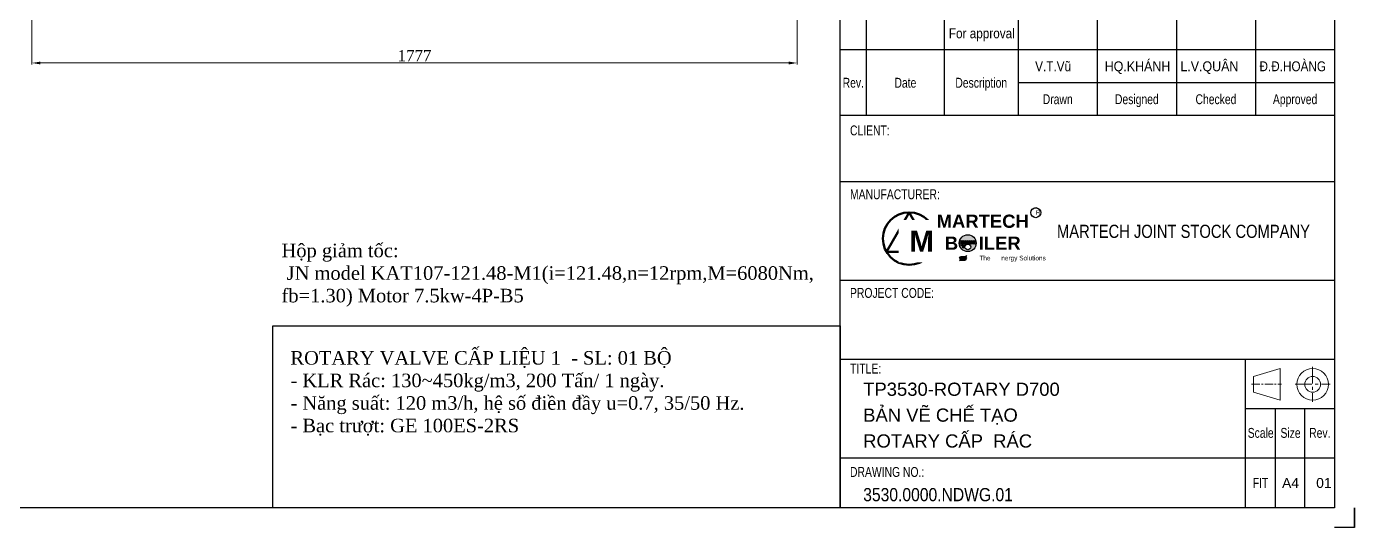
# Model space of a CAD drawing. Header units: inches. Extents: x 36705 to 45095, y -12195 to 29758.
# Drawn here: x 38411 to 41493, y 26451 to 27615 of the extents above; entities that cross this region are included whole.
import ezdxf
from ezdxf.enums import TextEntityAlignment as Align

# ---------------------------------------------------------------- set-up
doc = ezdxf.new("R2010")
doc.units = ezdxf.units.IN
doc.header["$MEASUREMENT"] = 0
doc.linetypes.add('CENTER', pattern=[2, 1.25, -0.25, 0.25, -0.25])
doc.layers.get('Defpoints').update_dxf_attribs({"lineweight": 5})
for name, color, linetype, lineweight in [('1.  0.2', 7, 'Continuous', 25), ('AM_8', 1, 'Continuous', 15), ('ĐƯỜNG TÂM', 8, 'CENTER', 5)]:
    doc.layers.add(name, color=color, linetype=linetype, lineweight=lineweight)
doc.layers.add('Không in', color=7, linetype='Continuous', lineweight=25, plot=False)
doc.layers.add('TEXT', color=20, linetype='Continuous')
doc.styles.add('0130', font='times.ttf', dxfattribs={"height": 1.5})
doc.styles.add('Chu va so', font='arial.ttf')
doc.styles.get("Standard").update_dxf_attribs({"font": 'arial.ttf'})
doc.styles.add('TCVN', font='times.ttf')
doc.styles.add('TEXT', font='arial.ttf')
doc.dimstyles.new('Hien', dxfattribs={"dimtxt": 20, "dimasz": 15, "dimexe": 3, "dimexo": 3, "dimgap": 3, "dimtad": 1, "dimtoh": 1, "dimdec": 0, "dimzin": 0, "dimdsep": 46, "dimtxsty": 'TCVN', "dimcen": 0, "dimclrd": 8, "dimclre": 250, "dimclrt": 41, "dimadec": 0, "dimazin": 0, "dimtfac": 1, "dimtdec": 0, "dimtofl": 0, "dimtmove": 1, "dimatfit": 3, "dimfxl": 1, "dimtolj": 1, "dimtzin": 0, "dimlwd": 9, "dimlwe": 9, "dimarcsym": 0})

# ---------------------------------------------------------------- blocks, each defined once
blk = doc.blocks.new('*D46')
at = {"color": 250, "lineweight": 9, "transparency": 16777216}
for p, q in [((40199.6, 28240.3), (40199.6, 27526.3)), ((38423, 28220.5), (38423, 27526.3))]:
    blk.add_line(p, q, dxfattribs=at)
at = {"color": 8, "lineweight": 9, "transparency": 16777216}
blk.add_line((38442.5, 27530.2), (40180.1, 27530.2), dxfattribs=at)
at = {"color": 8, "transparency": 16777216}
for points in [[(38442.5, 27533.4), (38442.5, 27526.9), (38423, 27530.2)], [(40180.1, 27533.4), (40180.1, 27526.9), (40199.6, 27530.2)]]:
    blk.add_solid(points, dxfattribs=at)
at = {"layer": 'Defpoints', "color": 0, "transparency": 16777216}
for p in [(40199.6, 28244.2), (38423, 28224.4), (40199.6, 27530.2)]:
    blk.add_point(p, dxfattribs=at)
at = {"color": 41, "transparency": 16777216, "insert": (39311.3, 27547.3), "char_height": 26, "attachment_point": 5, "style": 'TCVN'}
blk.add_mtext('\\A1;1777', dxfattribs=at)
blk = doc.blocks.new('KHUNG TEN A4 - TD - 13.2.2023')
for p, q in [((229, 62.5), (229, 97.48)), ((300, 72.48), (225, 72.48)), ((300, 67.48), (252, 67.48)), ((300, 18), (286.5, 18)), ((303, 3), (303, 0)), ((303, 0), (300, 0))]:
    blk.add_line(p, q)
at = {"lineweight": 25}
for p, q in [((240.8, 97.48, 0), (240.8, 62.5)), ((252, 97.48, 0), (252, 62.5, 0)), ((264, 97.48, 0), (264, 62.5, 0)), ((276, 97.48, 0), (276, 62.5, 0)), ((288, 97.48, 0), (288, 62.5, 0)), ((300, 62.5), (225, 62.5)), ((225, 52.5), (300, 52.5)), ((225, 37.5), (300, 37.5)), ((300, 28.19), (300, 3)), ((300, 25.5), (225, 25.5)), ((286.5, 3), (286.5, 25.5)), ((291, 18, 0), (291, 3, 0)), ((295.5, 3, 0), (295.5, 18, 0)), ((300, 10.5), (225, 10.5))]:
    blk.add_line(p, q, dxfattribs=at)
blk.add_lwpolyline([(3, 213), (300, 213), (300, 3), (3, 3)], close=True)
blk.add_lwpolyline([(225, 97.48), (300, 97.48), (300, 3), (225, 3)], close=True, dxfattribs=at)
at = {"lineweight": 50, "elevation": 0}
blk.add_lwpolyline([(235.47, 47.81), (232.02, 41.84), (238.92, 41.84)], close=True, dxfattribs=at)
at = {"color": 2, "lineweight": 20, "elevation": 0}
blk.add_lwpolyline([(287.67, 20.52), (291.72, 19.32), (291.72, 24.12), (287.67, 22.92)], close=True, dxfattribs=at)
at = {"lineweight": 50}
blk.add_circle((235.47, 43.83, 0), 3.98, dxfattribs=at)
at = {"color": 2, "lineweight": 20}
for radius in [2.4, 1.2]:
    blk.add_circle((296.66, 21.72, 0), radius, dxfattribs=at)
at = {"layer": '1.  0.2'}
blk.add_line((303, 0), (303, 3), dxfattribs=at)
at = {"layer": 'Không in'}
blk.add_lwpolyline([(303, 0), (300, 0)], dxfattribs=at)
at = {"layer": 'ĐƯỜNG TÂM', "lineweight": 0, "ltscale": 2}
for p, q in [((296.66, 24.36, 0), (296.66, 19.08, 0)), ((294.02, 21.72, 0), (299.3, 21.72, 0))]:
    blk.add_line(p, q, dxfattribs=at)
at = {"layer": 'ĐƯỜNG TÂM', "lineweight": 0}
blk.add_line((287.4, 21.72, 0), (291.94, 21.72, 0), dxfattribs=at)
at = {"color": 5, "style": 'Chu va so', "width": 0.75}
for s, p in [('Rev.', (227, 66.73)), ('Date', (234.9, 66.73, 0)), ('Description', (246.4, 66.73, 0)), ('Drawn', (258, 64.23, 0)), ('Designed', (270, 64.23)), ('Checked', (282, 64.23)), ('Approved', (294, 64.23, 0)), ('CLIENT:', (229.51, 59.5, 0.01)), ('MANUFACTURER:', (233.31, 49.81, 0.01)), ('PROJECT CODE:', (232.87, 34.84)), ('TITLE:', (228.87, 23.36, 0.02)), ('Scale', (288.78, 13.6, 0)), ('Size', (293.31, 13.6, 0)), ('Rev. ', (297.97, 13.6, 0)), ('DRAWING NO.:', (232.13, 7.67, 0.02)), ('FIT', (288.75, 6, 0))]:
    blk.add_text(s, height=1.5, dxfattribs=at).set_placement(p, align=Align.CENTER)
at = {"color": 5, "lineweight": 25, "insert": (249.34, 44.92, 0), "char_height": 2, "width": 55.4584, "attachment_point": 4, "style": 'Chu va so'}
blk.add_mtext('\\pxqc;{\\W0.8;MARTECH JOINT STOCK COMPANY}', dxfattribs=at)
at = {"width": 0.85}
for tag, p in [('REV4', (226.38, 94.23)), ('NGAY_REV04', (229.9, 94.23)), ('DESCRIPTION_4', (241.49, 94.23, 0)), ('DESCRIPTION_3', (241.49, 89.23, 0)), ('DESCRIPTION_2', (241.49, 84.23, 0)), ('DESCRIPTION_1', (241.49, 79.23, 0)), ('DESCRIPTION_0', (241.49, 74.23, 0))]:
    blk.add_attdef(tag, p, '', height=1.5, dxfattribs=at)
at = {"layer": 'TEXT', "ltscale": 0.1, "style": 'Chu va so'}
for tag, p, height, width in [('REV3', (226.38, 89.23), 1.5, 0.85), ('NGAY_REV03', (229.9, 89.23), 1.5, 0.85), ('REV2', (226.38, 84.23), 1.5, 0.85), ('NGAY_REV02', (229.9, 84.23), 1.5, 0.85), ('REV1', (226.38, 79.23), 1.5, 0.85), ('NGAY_REV01', (229.9, 79.23), 1.5, 0.85), ('REV0', (226.38, 74.23), 1.5, 0.85), ('NGAY_REV0', (229.9, 74.23), 1.5, 0.85), ('NGUOI_VE', (252.6, 69.23), 1.5, 0.85), ('NGUOI_KIEM_1', (264.6, 69.23), 1.5, 0.9), ('NGUOI_KIEM_2', (276.6, 69.23), 1.5, 0.9), ('STT-BV', (232.09, 3.98), 2, 0.85)]:
    blk.add_attdef(tag, p, '', height=height, dxfattribs=dict(at, width=width))
at = {"layer": 'TEXT', "ltscale": 0.1, "width": 0.85}
blk.add_attdef('NGUOI_DUYET', (288.6, 69.23), '', height=1.5, dxfattribs=at)
at = {"layer": 'TEXT', "lineweight": 25, "ltscale": 0.1, "style": 'Chu va so'}
for tag, p, height in [('PROJECT_CODE', (231.95, 28.65), 3.6), ('TITLE1', (231.95, 19.98), 2), ('TITLE2', (231.95, 16.05), 2), ('TITLE3', (231.95, 12.12), 2)]:
    blk.add_attdef(tag, p, '', height=height, dxfattribs=at)
at = {"layer": 'TEXT', "ltscale": 0.1, "style": 'Chu va so'}
for tag, p in [('A4_A4', (292.03, 6, 0)), ('REV.', (297.2, 6, 0))]:
    blk.add_attdef(tag, p, '', height=1.5, dxfattribs=at)
at = {"insert": (235.49, 45.04, 0), "char_height": 3.2046, "attachment_point": 1, "style": 'TEXT', "bg_fill": 2}
blk.add_mtext('\\pxqc;{\\fArial|b1|i0|c0|p34;M}', dxfattribs=at)
at = {"insert": (239.73, 47.47, 0), "char_height": 2.0029, "width": 13.7942, "attachment_point": 1, "style": 'TEXT', "bg_fill": 2}
blk.add_mtext('\\pxqc;{\\fArial|b1|i0|c0|p34;MARTECH\\PB    ILER}', dxfattribs=at)
h = blk.add_hatch(color=256)
h.dxf.hatch_style = 1
edge = h.paths.add_edge_path()
edge.add_spline(control_points=[(243.08, 40.7), (243.14, 40.74), (243.38, 40.91), (243.88, 40.67), (244.11, 40.95), (244.2, 41.06)], knot_values=[0, 0, 0, 0, 0.315535, 1.31207, 1.873609, 1.873609, 1.873609, 1.873609], degree=3, periodic=0)
edge.add_spline(control_points=[(244.2, 41.06), (244.13, 40.99), (243.86, 40.75), (243.31, 41.04), (243.12, 40.75), (243.08, 40.7)], knot_values=[0, 0, 0, 0, 0.411397, 1.576501, 1.877595, 1.877595, 1.877595, 1.877595], degree=3, periodic=0)
edge = h.paths.add_edge_path()
edge.add_spline(control_points=[(243.08, 40.45), (243.14, 40.49), (243.38, 40.67), (243.88, 40.42), (244.11, 40.71), (244.2, 40.81)], knot_values=[0, 0, 0, 0, 0.315535, 1.31207, 1.873609, 1.873609, 1.873609, 1.873609], degree=3, periodic=0)
edge.add_spline(control_points=[(244.2, 40.81), (244.13, 40.75), (243.86, 40.5), (243.31, 40.79), (243.12, 40.51), (243.08, 40.45)], knot_values=[0, 0, 0, 0, 0.411397, 1.576501, 1.877595, 1.877595, 1.877595, 1.877595], degree=3, periodic=0)
at = {"color": 7}
for centre in [(243.32, 43.43, 0), (243.32, 43.13, 0), (243.46, 42.8, 0), (243.62, 43.43, 0), (243.62, 43.13, 0), (243.71, 42.5, 0), (243.76, 42.8, 0), (243.92, 43.43, 0), (243.92, 43.13, 0), (244.22, 43.43, 0), (244.22, 43.13, 0), (244.52, 43.43, 0), (244.52, 43.13, 0), (244.82, 43.43, 0), (244.82, 43.13, 0), (245.12, 43.43, 0), (245.12, 43.13, 0), (245.41, 43.43, 0), (245.41, 43.13, 0)]:
    blk.add_circle(centre, 0.121, dxfattribs=at)
for points in [[(243.08, 40.93, 0), (243.21, 41.08, 0), (243.98, 41.13, 0), (244.2, 41.29, 0)], [(243.08, 40.93, 0), (243.26, 41.04, 0), (243.92, 41.04, 0), (244.2, 41.29, 0)], [(243.08, 40.7, 0), (243.21, 40.85, 0), (243.98, 40.9, 0), (244.2, 41.06, 0)], [(243.08, 40.7, 0), (243.26, 40.8, 0), (243.92, 40.81, 0), (244.2, 41.06, 0)], [(243.08, 40.45, 0), (243.21, 40.6, 0), (243.98, 40.65, 0), (244.2, 40.81, 0)], [(243.08, 40.45, 0), (243.26, 40.55, 0), (243.92, 40.56, 0), (244.2, 40.81, 0)]]:
    blk.add_spline(points, degree=3)
at = {"char_height": 0.701, "attachment_point": 1, "style": 'TEXT', "bg_fill": 2}
for s, insert in [('\\pxqc;R', (254.7, 48.14, 0)), ('\\pxqc;The      nergy Solutions', (246.12, 41.23, 0))]:
    blk.add_mtext(s, dxfattribs=dict(at, insert=insert))
at = {"layer": 'AM_8'}
h = blk.add_hatch(color=7, dxfattribs=at)
edge = h.paths.add_edge_path()
edge.add_arc((244.35, 43.13), 1.28, 191.4592, 461.3375)
edge.add_arc((244.35, 43.13), 1.28, 101.3375, 191.4592)
edge = h.paths.add_edge_path(flags=16)
edge.add_arc((243.71, 42.5), 0.121, -289.458, 11.4592, ccw=False)
edge.add_arc((243.71, 42.5), 0.121, 11.4592, 70.542, ccw=False)
edge = h.paths.add_edge_path(flags=16)
edge.add_arc((245.41, 43.13), 0.121, -211.5113, 11.4592, ccw=False)
edge.add_arc((245.41, 43.13), 0.121, 11.4592, 148.4887, ccw=False)
edge = h.paths.add_edge_path(flags=16)
edge.add_arc((243.46, 42.8), 0.121, -304.2526, 11.4592, ccw=False)
edge.add_arc((243.46, 42.8), 0.121, 11.4592, 55.7474, ccw=False)
edge = h.paths.add_edge_path(flags=16)
edge.add_arc((245.41, 43.43), 0.121, -200.2428, 11.4592, ccw=False)
edge.add_arc((245.41, 43.43), 0.121, 11.4592, 159.7572, ccw=False)
edge = h.paths.add_edge_path(flags=16)
edge.add_arc((245.12, 43.13), 0.121, -219.051, 11.4592, ccw=False)
edge.add_arc((245.12, 43.13), 0.121, 11.4592, 140.949, ccw=False)
edge = h.paths.add_edge_path(flags=16)
edge.add_arc((243.76, 42.8), 0.121, -292.0311, 11.4592, ccw=False)
edge.add_arc((243.76, 42.8), 0.121, 11.4592, 67.9689, ccw=False)
edge = h.paths.add_edge_path(flags=16)
edge.add_arc((243.32, 43.13), 0.121, -319.4544, 11.4592, ccw=False)
edge.add_arc((243.32, 43.13), 0.121, 11.4592, 40.5456, ccw=False)
edge = h.paths.add_edge_path(flags=16)
edge.add_arc((245.12, 43.43), 0.121, -206.0119, 11.4592, ccw=False)
edge.add_arc((245.12, 43.43), 0.121, 11.4592, 153.9881, ccw=False)
edge = h.paths.add_edge_path(flags=16)
edge.add_arc((244.37, 42.57), 0.434, -262.499, 11.4592, ccw=False)
edge.add_arc((244.37, 42.57), 0.434, 11.4592, 97.501, ccw=False)
edge = h.paths.add_edge_path(flags=16)
edge.add_arc((243.32, 43.43), 0.121, -332.7707, 11.4592, ccw=False)
edge.add_arc((243.32, 43.43), 0.121, 11.4592, 27.2293, ccw=False)
edge = h.paths.add_edge_path(flags=16)
edge.add_arc((244.82, 43.13), 0.121, -230.166, 11.4592, ccw=False)
edge.add_arc((244.82, 43.13), 0.121, 11.4592, 129.834, ccw=False)
edge = h.paths.add_edge_path(flags=16)
edge.add_arc((243.62, 43.13), 0.121, -307.6137, 11.4592, ccw=False)
edge.add_arc((243.62, 43.13), 0.121, 11.4592, 52.3863, ccw=False)
edge = h.paths.add_edge_path(flags=16)
edge.add_arc((244.52, 43.13), 0.121, -246.4575, 11.4592, ccw=False)
edge.add_arc((244.52, 43.13), 0.121, 11.4592, 113.5425, ccw=False)
edge = h.paths.add_edge_path(flags=16)
edge.add_arc((243.92, 43.13), 0.121, -290.4056, 11.4592, ccw=False)
edge.add_arc((243.92, 43.13), 0.121, 11.4592, 69.5944, ccw=False)
edge = h.paths.add_edge_path(flags=16)
edge.add_arc((244.82, 43.43), 0.121, -215.7954, 11.4592, ccw=False)
edge.add_arc((244.82, 43.43), 0.121, 11.4592, 144.2046, ccw=False)
edge = h.paths.add_edge_path(flags=16)
edge.add_arc((244.22, 43.13), 0.121, -268.4837, 11.4592, ccw=False)
edge.add_arc((244.22, 43.13), 0.121, 11.4592, 91.5163, ccw=False)
edge = h.paths.add_edge_path(flags=16)
edge.add_arc((243.62, 43.43), 0.121, -322.0207, 11.4592, ccw=False)
edge.add_arc((243.62, 43.43), 0.121, 11.4592, 37.9793, ccw=False)
edge = h.paths.add_edge_path(flags=16)
edge.add_arc((244.22, 43.43), 0.121, -267.4803, 11.4592, ccw=False)
edge.add_arc((244.22, 43.43), 0.121, 11.4592, 92.5197, ccw=False)
edge = h.paths.add_edge_path(flags=16)
edge.add_arc((244.52, 43.43), 0.121, -234.0834, 11.4592, ccw=False)
edge.add_arc((244.52, 43.43), 0.121, 11.4592, 125.9166, ccw=False)
edge = h.paths.add_edge_path(flags=16)
edge.add_arc((243.92, 43.43), 0.121, -301.7345, 11.4592, ccw=False)
edge.add_arc((243.92, 43.43), 0.121, 11.4592, 58.2655, ccw=False)
blk.add_circle((254.66, 47.77, 0), 0.763)
at = {"color": 7}
for centre, radius in [((244.35, 43.13, 0), 1.28), ((244.37, 42.57, 0), 0.434)]:
    blk.add_circle(centre, radius, dxfattribs=at)

msp = doc.modelspace()

# ---------------------------------------------------------------- linework, layer by layer
at = {"elevation": -16.93531}
msp.add_lwpolyline([(40299.18509, 26497.30884), (38982.06706, 26497.30884), (38982.06706, 26919.58733), (40299.18509, 26919.58733)], close=True, dxfattribs=at)

# ---------------------------------------------------------------- texts
at = {"color": 7, "insert": (39023.16358, 26861.03984, -0.17657), "char_height": 31.43448, "width": 1258.6088773, "attachment_point": 1, "style": '0130'}
msp.add_mtext('\\A1;{\\C1;ROTARY VALVE CẤP LIỆU 1  - SL: 01 BỘ\\P\\C3;- KLR Rác: 130~450kg/m3, 200 Tấn/ 1 ngày.^I\\P- Năng suất: 120 m3/h, hệ số điền đầy u=0.7, 35/50 Hz.\\P- Bạc trượt: GE 100ES-2RS}', dxfattribs=at)

# ---------------------------------------------------------------- dimensions: what is measured, and where the dimension line sits
dim = msp.add_linear_dim(base=(40199.58792, 27530.16769), p1=(38422.99647, 28224.35264), p2=(40199.58792, 28244.21648), dimstyle='Hien', override={"dimscale": 1.3})
dim.commit()
dim.dimension.update_dxf_attribs({"geometry": '*D46', "text_midpoint": (39311.2922, 27547.33012)})

# ---------------------------------------------------------------- next in the draw order: block references
ref = msp.add_blockref('KHUNG TEN A4 - TD - 13.2.2023', (36855.1788, 26451.38875, -16.93531), dxfattribs=dict(xscale=15.3066946517832, yscale=15.3066946517832, zscale=15.3066946517832))
ref.add_attrib('NGUOI_DUYET', 'Đ.Đ.HOÀNG', (41272.69087, 27511.01039, -16.93531), dxfattribs={"layer": 'TEXT', "ltscale": 0.1, "height": 22.960042, "width": 0.85})
ref.add_attrib('NGUOI_KIEM_2', 'L.V.QUÂN', (41089.01054, 27511.01039, -16.93531), dxfattribs={"layer": 'TEXT', "ltscale": 0.1, "height": 22.960042, "style": 'Chu va so', "width": 0.9})
ref.add_attrib('NGUOI_KIEM_1', ' HQ.KHÁNH', (40905.3302, 27511.01039, -16.93531), dxfattribs={"layer": 'TEXT', "ltscale": 0.1, "height": 22.960042, "style": 'Chu va so', "width": 0.9})
ref.add_attrib('NGUOI_VE', '    V.T.Vũ', (40721.64987, 27511.01039, -16.93531), dxfattribs={"layer": 'TEXT', "ltscale": 0.1, "height": 22.960042, "style": 'Chu va so', "width": 0.85})
ref.add_attrib('REV.', '01', (41404.32845, 26543.22892, -16.944), dxfattribs={"layer": 'TEXT', "ltscale": 0.1, "height": 22.960042, "style": 'Chu va so'})
ref.add_attrib('A4_A4', 'A4', (41325.1163, 26543.22892, -16.94045), dxfattribs={"layer": 'TEXT', "ltscale": 0.1, "height": 22.960042, "style": 'Chu va so'})
ref.add_attrib('DWG.NO', '3530.0000.NDWG.01', (40352.75852, 26512.31009, -16.93531), dxfattribs={"layer": 'TEXT', "ltscale": 0.1, "height": 30.6133893, "style": 'Chu va so', "width": 0.85})
ref.add_attrib('TITLE3', 'ROTARY CẤP  RÁC', (40352.75852, 26636.98243, -16.93531), dxfattribs={"layer": 'TEXT', "lineweight": 25, "ltscale": 0.1, "height": 30.6133893, "style": 'Chu va so'})
ref.add_attrib('TITLE2', 'BẢN VẼ CHẾ TẠO', (40352.75852, 26697.0612, -16.93531), dxfattribs={"layer": 'TEXT', "lineweight": 25, "ltscale": 0.1, "height": 30.6133893, "style": 'Chu va so'})
ref.add_attrib('TITLE1', 'TP3530-ROTARY D700', (40352.75852, 26757.13998, -16.93531), dxfattribs={"layer": 'TEXT', "lineweight": 25, "ltscale": 0.1, "height": 30.6133893, "style": 'Chu va so'})
ref.add_attrib('DESCRIPTION_1', 'For approval', (40551.57158, 27587.54387, -16.915), dxfattribs={"height": 22.960042, "width": 0.85})

# ---------------------------------------------------------------- next in the draw order: texts
at = {"color": 7, "insert": (39002.56842, 27110.4493), "char_height": 31.43448, "width": 1339.2520515, "attachment_point": 1, "style": '0130'}
msp.add_mtext('\\A1;{\\C1;Hộp giảm tốc:\\P JN model KAT107-121.48-M1(i=121.48,n=12rpm,M=6080Nm,\\Pfb=1.30) Motor 7.5kw-4P-B5}', dxfattribs=at)

doc.saveas('drawing.dxf')
